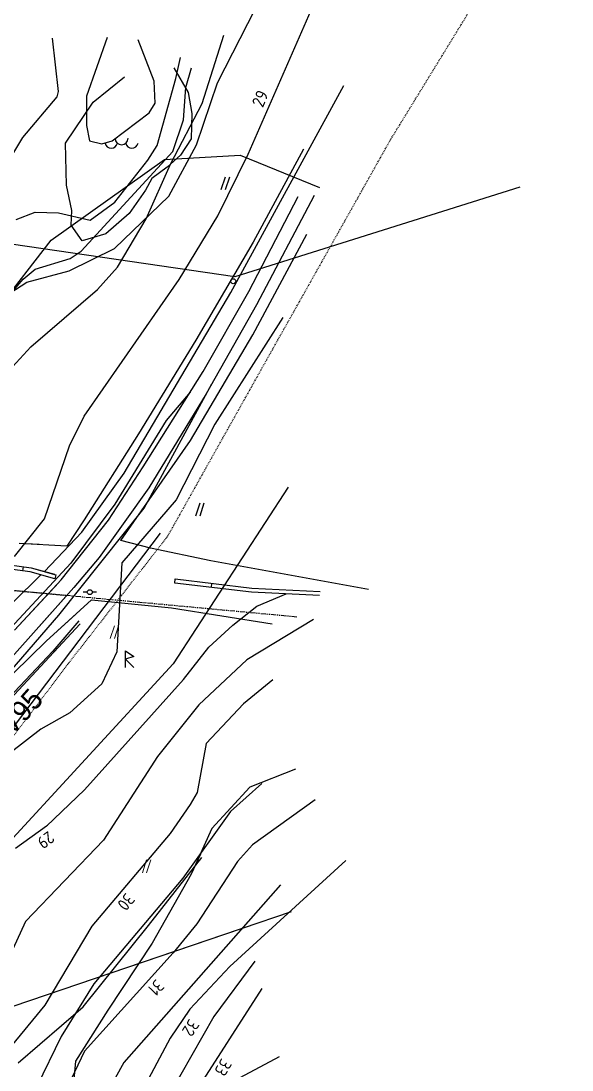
# Model space of a CAD drawing. Header units: metres. Extents: x 139929 to 142176, y 6401995 to 6404420.
# Drawn here: x 140714 to 140780.7, y 6402336.5 to 6402463.5 of the extents above; entities that cross this region are included whole.
import ezdxf
from ezdxf.enums import TextEntityAlignment as Align

# ---------------------------------------------------------------- set-up
doc = ezdxf.new("R2010")
doc.units = ezdxf.units.M
doc.header["$LTSCALE"] = 0.5
doc.linetypes.add('HIDDEN2', pattern=[0.1875, 0.125, -0.0625])
doc.linetypes.add('PHANTOM', pattern=[2.5, 1.25, -0.25, 0.25, -0.25, 0.25, -0.25])
doc.layers.get('0').update_dxf_attribs({"color": 1})
for name, color, linetype in [('M-BEF-BELYSNINGSSTOLPE', 4, 'Continuous'), ('M-BEF-DIKE', 4, 'Dike5'), ('M-BEF-EL', 4, 'ELLEDNING'), ('M-BEF-EL-LUFT', 4, 'ELLEDNING'), ('M-BEF-FORNFYND', 4, 'Continuous'), ('M-BEF-MARKLINJE', 4, 'Continuous'), ('M-BEF-MUR', 4, 'Continuous'), ('M-BEF-NIVÅKURVA-PRIMÄR-0.5M', 12, 'Continuous'), ('M-BEF-NIVÅKURVA-PRIMÄR-1.0M', 12, 'Continuous'), ('M-BEF-STOLPAR', 4, 'Continuous'), ('M-BEF-TELE', 4, 'TELELEDNING'), ('M-BEF-TELE-TEXT', 1, 'Continuous'), ('M-BEF-VA-S', 4, 'Continuous'), ('M-BEF-VA-V', 4, 'HIDDEN2'), ('M-GR-FASTIGHETSGRÄNS', 3, 'PHANTOM')]:
    doc.layers.add(name, color=color, linetype=linetype)
for name, color, linetype, lineweight in [('PRI_LED_LUFTLED_ELNÄT', 249, 'Continuous', 18), ('PRI_MARKSLAG_ÄNG', 100, 'Continuous', 18), ('PRI_VATTEN_DIKE', 170, 'Continuous', 18)]:
    doc.layers.add(name, color=color, linetype=linetype, lineweight=lineweight)
doc.styles.add('ISO', font='iso.shx', dxfattribs={"height": 2.5})
doc.styles.get("Standard").update_dxf_attribs({"font": 'simplex8.shx'})
doc.styles.add('Style-font38', font='font38.shx')
doc.linetypes.add('Dike5', pattern='A,1.5,["|",Standard,S=0.5,R=75,X=0,Y=0],1e-06,["|",Standard,S=0.5,R=105,X=0,Y=0],-0.75', length=2.250001)
doc.linetypes.add('ELLEDNING', pattern='A,3,-0.5,["E",Standard,S=0.5,R=0,X=0,Y=-0.25],-0.5', length=4)
doc.linetypes.add('TELELEDNING', pattern='A,3,-0.5,["T",Standard,S=0.5,R=0,X=0,Y=-0.25],-0.5', length=4)

# ---------------------------------------------------------------- blocks, each defined once
blk = doc.blocks.new('PRI_M_ÄNG')
for points in [[(0.26, 1.56, 0), (-0.26, 0, 0)], [(0.78, 1.56, 0), (0.26, 0, 0)]]:
    blk.add_polyline3d(points)
blk = doc.blocks.new('PRI_P_FORNL')
blk.add_polyline3d([(-0.166667, -0.5, 0), (-0.166667, 1.5, 0), (0.833333, 0.833334, 0), (-0.166667, 0.5, 0), (0.833333, -0.5, 0)])
blk = doc.blocks.new('PRI_L_ALLM')
for points in [[(-0.3, 0, 0), (-0.8, 0, 0)], [(0.8, 0, 0), (0.3, 0, 0)]]:
    blk.add_polyline3d(points)
blk.add_circle((0, 0), 0.3)
blk = doc.blocks.new('PRI_L_STAM')
blk.add_circle((0, 0), 0.3)
blk = doc.blocks.new('PRI_M_BERG')
for centre, radius, start, end in [((-1.25, 0.43), 0.765, 192.2902, 347.7098), ((0, 0.87), 0.784, 180, 0), ((1.25, 0.43), 0.765, 192.2902, 347.7098)]:
    blk.add_arc(centre, radius, start, end)
blk = doc.blocks.new('PRI_M_ÅKER')
for points in [[(0.26, 1.56, 0), (-0.26, 0, 0)], [(0.78, 1.56, 0), (0.26, 0, 0)]]:
    blk.add_polyline3d(points)
blk = doc.blocks.new('PRI_NIVÅ_HÖJDPKT')
at = {"color": 0, "linetype": 'Continuous', "lineweight": -3}
blk.add_circle((183, 184), 0.0005, dxfattribs=at)

msp = doc.modelspace()

# ---------------------------------------------------------------- linework, layer by layer
at = {"layer": 'M-BEF-DIKE'}
for p, q in [((140713.2, 6402389.72), (140718.57, 6402395.51)), ((140719.45, 6402393.83), (140715.18, 6402389.02)), ((140715.18, 6402389.02), (140701.93, 6402374.4))]:
    msp.add_line(p, q, dxfattribs=at)
at = {"layer": 'M-BEF-EL', "flags": 128}
msp.add_lwpolyline([(140673.87, 6402327.17), (140670.39, 6402329.64), (140669.66, 6402329.09), (140674.61, 6402334.84), (140686.79, 6402349.23), (140693.53, 6402357.52), (140702.42, 6402369.26), (140711.62, 6402380.21), (140721.18, 6402390.5)], dxfattribs=at)
at = {"layer": 'M-BEF-EL-LUFT', "lineweight": -3}
for p, q in [((140774.37, 6402443.33, 40.26), (140739.87, 6402432.48, 38.01)), ((140739.87, 6402432.48), (140682.62, 6402440.83)), ((140654.1, 6402324.2), (140746.74, 6402355.66))]:
    msp.add_line(p, q, dxfattribs=at)
at = {"layer": 'M-BEF-MARKLINJE'}
for p, q in [((140737.79, 6402455.97, 29), (140742.38, 6402464.98, 29.11)), ((140732.51, 6402457.79, 30.03), (140734.24, 6402454.82, 29.72)), ((140722.73, 6402453.62, 30.7), (140726.51, 6402456.71, 30.82)), ((140735.25, 6402448.46, 29), (140737.79, 6402455.97, 29)), ((140734.24, 6402454.82, 29.72), (140734.67, 6402452.24, 29.42)), ((140719.4, 6402448.65, 30.69), (140722.73, 6402453.62, 30.7)), ((140734.67, 6402452.24, 29.42), (140734.6, 6402449.21, 29.22)), ((140734.6, 6402449.21, 29.22), (140733.31, 6402447.22, 29.22)), ((140719.51, 6402443.57, 30.77), (140719.4, 6402448.65, 30.69)), ((140731.89, 6402442.27, 29.19), (140735.25, 6402448.46, 29)), ((140748.18, 6402447.95, 28.59), (140742.12, 6402436.67, 28.73)), ((140717.67, 6402436.93), (140731.38, 6402446.69)), ((140731.38, 6402446.69), (140740.53, 6402447.23)), ((140733.31, 6402447.22, 29.22), (140731.71, 6402445.75, 29.32)), ((140740.53, 6402447.23), (140750.15, 6402443.3)), ((140731.71, 6402445.75, 29.32), (140729.82, 6402444.4, 29.47)), ((140729.82, 6402444.4, 29.47), (140729.09, 6402442.99, 29.55)), ((140720.16, 6402440.52, 30.6), (140719.51, 6402443.57, 30.77)), ((140729.09, 6402442.99, 29.55), (140727.08, 6402440.17, 29.57)), ((140725.32, 6402435.9, 29.39), (140731.89, 6402442.27, 29.19)), ((140720.07, 6402438.74, 30.43), (140720.16, 6402440.52, 30.6)), ((140727.08, 6402440.17, 29.57), (140724.26, 6402437.7, 29.61)), ((140721.41, 6402436.84, 29.96), (140720.07, 6402438.74, 30.43)), ((140724.26, 6402437.7, 29.61), (140721.41, 6402436.84, 29.96)), ((140706.47, 6402422.52), (140717.67, 6402436.93)), ((140742.12, 6402436.67, 28.73), (140735.18, 6402424.83, 28.71)), ((140742.07, 6402425.47, 28.33), (140748.62, 6402437.64, 28.33)), ((140719.83, 6402433.22, 29.93), (140725.32, 6402435.9, 29.39)), ((140714.71, 6402431.86, 30), (140719.83, 6402433.22, 29.93)), ((140710.42, 6402429.06, 29.99), (140714.71, 6402431.86, 30)), ((140734.5, 6402412.66, 28.28), (140742.07, 6402425.47, 28.33)), ((140735.18, 6402424.83, 28.71), (140728.21, 6402413.47, 28.63)), ((140728.21, 6402413.47, 28.63), (140721.66, 6402403.09, 28.74)), ((140726.07, 6402400.59, 28.01), (140734.5, 6402412.66, 28.28)), ((140746.36, 6402407.02), (140732.41, 6402385.65)), ((140721.66, 6402403.09, 28.74), (140719.53, 6402399.88, 28.65)), ((140719.53, 6402399.88, 28.65), (140713.76, 6402400.23, 28.81)), ((140729.68, 6402399.66, 28.46), (140726.07, 6402400.59, 28.01)), ((140736.96, 6402398.13, 28.56), (140729.68, 6402399.66, 28.46)), ((140756.07, 6402394.65, 29.33), (140736.96, 6402398.13, 28.56)), ((140717.05, 6402388.38, 28.31), (140722.53, 6402393.39, 28.49)), ((140722.53, 6402393.39, 28.49), (140732.22, 6402392.42, 28.68)), ((140732.22, 6402392.42, 28.68), (140744.4, 6402390.47, 29.27)), ((140707.99, 6402379.54, 28.17), (140717.05, 6402388.38, 28.31)), ((140732.41, 6402385.65), (140711.15, 6402362.55)), ((140747.24, 6402372.89, 30.43), (140741.71, 6402370.71, 30.35)), ((140741.71, 6402370.71, 30.35), (140737.12, 6402365.73, 30.45)), ((140737.12, 6402365.73, 30.45), (140734.61, 6402360.18, 30.57)), ((140734.61, 6402360.18, 30.57), (140729.89, 6402351.82, 30.7)), ((140729.89, 6402351.82, 30.7), (140724.5, 6402343.74, 30.73)), ((140724.5, 6402343.74, 30.73), (140720.61, 6402337.56, 30.59)), ((140720.61, 6402337.56, 30.59), (140720.04, 6402331.65, 31.38))]:
    msp.add_line(p, q, dxfattribs=at)
at = {"layer": 'M-BEF-MARKLINJE', "lineweight": -3}
for p, q in [((140716.19, 6402400.08), (140713.76, 6402400.23)), ((140717.05, 6402388.38), (140720.6, 6402391.62)), ((140707.99, 6402379.54), (140717.05, 6402388.38)), ((140735.71, 6402362.6), (140734.61, 6402360.18)), ((140734.61, 6402360.18), (140729.89, 6402351.82)), ((140729.89, 6402351.82), (140724.5, 6402343.74)), ((140724.5, 6402343.74), (140720.61, 6402337.56)), ((140720.61, 6402337.56), (140720.04, 6402331.65))]:
    msp.add_line(p, q, dxfattribs=at)
at = {"layer": 'M-BEF-MARKLINJE', "lineweight": -3, "ltscale": 0.8}
for p, q in [((140729.45, 6402353.96), (140735.91, 6402362.22)), ((140721.53, 6402344.14), (140729.45, 6402353.96)), ((140713.66, 6402337.34), (140721.53, 6402344.14))]:
    msp.add_line(p, q, dxfattribs=at)
at = {"layer": 'M-BEF-MUR'}
for p, q in [((140715.13, 6402396.79, 29.03), (140710.13, 6402397.46, 29.41)), ((140710.19, 6402397.96, 29.41), (140715.23, 6402397.28, 29.03)), ((140714.22, 6402396.91, 29.1), (140714.29, 6402397.4, 29.1)), ((140715.23, 6402397.28, 29.03), (140718.23, 6402396.43, 28.5)), ((140718.1, 6402395.95, 28.5), (140715.13, 6402396.79, 29.03)), ((140718.23, 6402396.43, 28.5), (140718.1, 6402395.95, 28.5)), ((140732.62, 6402395.42, 28.75), (140732.68, 6402395.92, 28.75)), ((140732.68, 6402395.92, 28.75), (140741.94, 6402394.81, 29.06)), ((140741.9, 6402394.31, 29.06), (140732.62, 6402395.42, 28.75)), ((140737.06, 6402394.89, 28.9), (140737.12, 6402395.39, 28.9)), ((140741.94, 6402394.81, 29.06), (140750.2, 6402394.41, 29.39)), ((140750.15, 6402393.91, 29.39), (140741.9, 6402394.31, 29.06))]:
    msp.add_line(p, q, dxfattribs=at)
at = {"layer": 'M-BEF-MUR', "lineweight": -3}
for p, q in [((140715.13, 6402396.79), (140710.13, 6402397.46)), ((140710.19, 6402397.96), (140715.23, 6402397.28)), ((140714.22, 6402396.91), (140714.29, 6402397.4)), ((140715.23, 6402397.28), (140718.07, 6402396.48)), ((140718.1, 6402395.95), (140715.13, 6402396.79)), ((140718.19, 6402396.26), (140718.1, 6402395.95))]:
    msp.add_line(p, q, dxfattribs=at)
at = {"layer": 'M-BEF-NIVÅKURVA-PRIMÄR-0.5M', "linetype": 'Continuous', "lineweight": -3}
for p, q in [((140735.93, 6402453.49, 29.5), (140738.56, 6402461.73, 29.5)), ((140732.76, 6402456.48, 30.5), (140733.3, 6402459.05, 30.5)), ((140730.47, 6402448.37, 30.5), (140732.76, 6402456.48, 30.5)), ((140739.39, 6402430.58, 28.5), (140753.07, 6402455.63, 28.5)), ((140732.08, 6402446.13, 29.5), (140735.93, 6402453.49, 29.5)), ((140729.35, 6402446.61, 30.5), (140730.47, 6402448.37, 30.5)), ((140725.36, 6402441.52, 30.5), (140729.35, 6402446.61, 30.5)), ((140729.17, 6402439.5, 29.5), (140732.08, 6402446.13, 29.5)), ((140722.36, 6402439.36, 30.5), (140725.36, 6402441.52, 30.5)), ((140713.4, 6402439.44, 30.5), (140715.71, 6402440.33, 30.5)), ((140715.71, 6402440.33, 30.5), (140718.53, 6402440.25, 30.5)), ((140718.53, 6402440.25, 30.5), (140722.36, 6402439.36, 30.5)), ((140725.69, 6402433.67, 29.5), (140729.17, 6402439.5, 29.5)), ((140723.25, 6402430.97, 29.5), (140725.69, 6402433.67, 29.5)), ((140715.2, 6402424.03, 29.5), (140723.25, 6402430.97, 29.5)), ((140726.47, 6402408.74, 28.5), (140739.39, 6402430.58, 28.5)), ((140745.71, 6402427.56, 28.5), (140737.47, 6402414.64, 28.5)), ((140710.85, 6402419.34, 29.5), (140715.2, 6402424.03, 29.5)), ((140737.47, 6402414.64, 28.5), (140732.77, 6402405.48, 28.5)), ((140721.36, 6402401.59, 28.5), (140726.47, 6402408.74, 28.5)), ((140732.77, 6402405.48, 28.5), (140726.2, 6402397.86, 28.5)), ((140716.83, 6402396.82, 28.5), (140721.36, 6402401.59, 28.5)), ((140726.2, 6402397.86, 28.5), (140725.6, 6402387.1, 28.5)), ((140713.01, 6402393.09, 28.5), (140716.42, 6402396.42, 28.5)), ((140749.41, 6402391.02, 29.5), (140741.35, 6402386.15, 29.5)), ((140725.6, 6402387.1, 28.5), (140723.8, 6402383.24, 28.5)), ((140741.35, 6402386.15, 29.5), (140735.54, 6402380.67, 29.5)), ((140723.8, 6402383.24, 28.5), (140719.92, 6402379.71, 28.5)), ((140735.54, 6402380.67, 29.5), (140730.51, 6402374.42, 29.5)), ((140719.92, 6402379.71, 28.5), (140716.41, 6402377.73, 28.5)), ((140716.41, 6402377.73, 28.5), (140712.83, 6402374.96, 28.5)), ((140730.51, 6402374.42, 29.5), (140723.99, 6402364.32, 29.5)), ((140743.16, 6402371.18, 30.5), (140739.36, 6402367.78, 30.5)), ((140739.36, 6402367.78, 30.5), (140733.61, 6402359.72, 30.5)), ((140723.99, 6402364.32, 29.5), (140714.56, 6402354.46, 29.5)), ((140733.61, 6402359.72, 30.5), (140722.81, 6402346.92, 30.5)), ((140745.41, 6402358.89, 31.5), (140726.43, 6402337.4, 31.5)), ((140714.56, 6402354.46, 29.5), (140711.67, 6402348.19, 29.5)), ((140742.3, 6402349.67, 32.5), (140737.33, 6402342.95, 32.5)), ((140722.81, 6402346.92, 30.5), (140718.88, 6402340.54, 30.5)), ((140737.33, 6402342.95, 32.5), (140723.11, 6402318.04, 32.5)), ((140718.88, 6402340.54, 30.5), (140715.92, 6402334.5, 30.5)), ((140726.43, 6402337.4, 31.5), (140722.31, 6402329.9, 31.5)), ((140745.26, 6402338.06, 33.5), (140739.26, 6402334.89, 33.5))]:
    msp.add_line(p, q, dxfattribs=at)
at = {"layer": 'M-BEF-NIVÅKURVA-PRIMÄR-1.0M', "linetype": 'Continuous', "lineweight": -3}
for p, q in [((140741.49, 6402447.32, 29), (140749.41, 6402465.43, 29)), ((140718.54, 6402454.91, 31), (140717.8, 6402461.38, 31)), ((140724.44, 6402461.47, 31), (140721.92, 6402454.35, 31)), ((140730.12, 6402456.17, 31), (140728.18, 6402461.17, 31)), ((140733.96, 6402455.4, 30), (140734.64, 6402457.8, 30)), ((140730.23, 6402453.53, 31), (140730.12, 6402456.17, 31)), ((140714.24, 6402449.34, 31), (140718.38, 6402454.27, 31)), ((140718.38, 6402454.27, 31), (140718.54, 6402454.91, 31)), ((140721.92, 6402454.35, 31), (140721.93, 6402450.81, 31)), ((140733.67, 6402451.5, 30), (140733.96, 6402455.4, 30)), ((140729.52, 6402452.35, 31), (140730.23, 6402453.53, 31)), ((140725.04, 6402448.94, 31), (140729.52, 6402452.35, 31)), ((140721.93, 6402450.81, 31), (140722.28, 6402448.96, 31)), ((140732.38, 6402447.65, 30), (140733.67, 6402451.5, 30)), ((140712.05, 6402445.71, 31), (140714.24, 6402449.34, 31)), ((140722.28, 6402448.96, 31), (140723.78, 6402448.6, 31)), ((140723.78, 6402448.6, 31), (140725.04, 6402448.94, 31)), ((140721.29, 6402435.6, 30), (140732.38, 6402447.65, 30)), ((140737.83, 6402439.87, 29), (140741.49, 6402447.32, 29)), ((140733.16, 6402432.15, 29), (140737.83, 6402439.87, 29)), ((140719.94, 6402434.71, 30), (140721.29, 6402435.6, 30)), ((140715.7, 6402433.4, 30), (140719.94, 6402434.71, 30)), ((140714.27, 6402432.2, 30), (140715.7, 6402433.4, 30)), ((140706.92, 6402423.71, 30), (140714.27, 6402432.2, 30)), ((140721.63, 6402415.64, 29), (140733.16, 6402432.15, 29)), ((140728.9, 6402404.5, 28), (140737.09, 6402419.52, 28)), ((140734.49, 6402418.53, 28), (140731.58, 6402415.12, 28)), ((140719.86, 6402412.05, 29), (140721.63, 6402415.64, 29)), ((140731.58, 6402415.12, 28), (140725.36, 6402404.97, 28)), ((140716.85, 6402403.18, 29), (140719.86, 6402412.05, 29)), ((140725.36, 6402404.97, 28), (140720.02, 6402397.84, 28)), ((140718.59, 6402391.55, 28), (140728.9, 6402404.5, 28)), ((140713.22, 6402398.64, 29), (140716.85, 6402403.18, 29)), ((140720.02, 6402397.84, 28), (140701.99, 6402378.38, 28)), ((140742.54, 6402392.64, 29), (140746.08, 6402394.11, 29)), ((140739.65, 6402390.31, 29), (140742.54, 6402392.64, 29)), ((140705.97, 6402376.96, 28), (140718.59, 6402391.55, 28)), ((140736.73, 6402387.68, 29), (140739.65, 6402390.31, 29)), ((140733.66, 6402383.77, 29), (140736.73, 6402387.68, 29)), ((140733.66, 6402383.77, 29), (140721.68, 6402370.38, 29)), ((140744.47, 6402383.71, 30), (140740.95, 6402380.8, 30)), ((140740.95, 6402380.8, 30), (140736.41, 6402376.01, 30)), ((140736.41, 6402376.01, 30), (140735.33, 6402370.08, 30)), ((140721.68, 6402370.38, 29), (140717.09, 6402365.98, 29)), ((140735.33, 6402370.08, 30), (140734.49, 6402368.61, 30)), ((140749.6, 6402369.18, 31), (140742.04, 6402363.75, 31)), ((140734.49, 6402368.61, 30), (140732.05, 6402365.12, 30)), ((140717.09, 6402365.98, 29), (140713.34, 6402363.31, 29)), ((140732.05, 6402365.12, 30), (140722.57, 6402353.91, 30)), ((140742.04, 6402363.75, 31), (140740.22, 6402361.74, 31)), ((140740.22, 6402361.74, 31), (140735.28, 6402354.18, 31)), ((140753.33, 6402361.84, 32), (140739.26, 6402349.01, 32)), ((140722.57, 6402353.91, 30), (140716.89, 6402344.34, 30)), ((140735.28, 6402354.18, 31), (140732.44, 6402350.65, 31)), ((140732.44, 6402350.65, 31), (140721.69, 6402338.76, 31)), ((140739.26, 6402349.01, 32), (140734.45, 6402343.85, 32)), ((140743.16, 6402346.33, 33), (140732.02, 6402329.04, 33)), ((140716.89, 6402344.34, 30), (140712.39, 6402338.88, 30)), ((140734.45, 6402343.85, 32), (140732.06, 6402340.32, 32)), ((140732.06, 6402340.32, 32), (140724.95, 6402327, 32)), ((140721.69, 6402338.76, 31), (140718.32, 6402331.72, 31))]:
    msp.add_line(p, q, dxfattribs=at)
at = {"layer": 'M-BEF-TELE', "linetype": 'Continuous'}
for p, q in [((140721, 6402390.85), (140717.84, 6402387.18)), ((140717.84, 6402387.18), (140711.9, 6402380.86))]:
    msp.add_line(p, q, dxfattribs=at)
at = {"layer": 'M-BEF-VA-S'}
msp.add_polyline3d([(140730.84, 6402401.45, 25.94), (140704.3, 6402366.49, 25.68)], dxfattribs=at)
at = {"layer": 'M-BEF-VA-V'}
msp.add_polyline3d([(140626.85, 6402271.46, 0), (140634.79, 6402282.98, 0), (140641.6, 6402292.42, 0), (140648.21, 6402301.39, 0), (140651.47, 6402305.37, 0), (140654.02, 6402308.5, 0), (140672.23, 6402329.22, 0), (140673.75, 6402330.6, 0), (140704.76, 6402365.89, 0), (140719.81, 6402385.78, 0), (140731.75, 6402401.08, 0), (140745.84, 6402426.18, 0), (140746.33, 6402427.04, 0), (140758.7, 6402449.03, 0), (140771.16, 6402469.34, 0), (140771.63, 6402480.66, 0), (140772.01, 6402495.51, 0), (140774.94, 6402544.85, 0), (140775.86, 6402560.32, 0), (140780.7, 6402567.97, 0)], dxfattribs=at)
at = {"layer": 'M-GR-FASTIGHETSGRÄNS'}
for p, q in [((140719.41, 6402393.91), (140628.02, 6402402.41)), ((140747.37, 6402391.31), (140652.44, 6402400.14))]:
    msp.add_line(p, q, dxfattribs=at)
at = {"layer": 'PRI_LED_LUFTLED_ELNÄT', "lineweight": -3}
msp.add_line((140654.1, 6402324.2), (140740.44, 6402353.52), dxfattribs=at)
at = {"layer": 'PRI_VATTEN_DIKE', "color": 1, "linetype": 'Continuous', "lineweight": -3}
for p, q in [((140741.59, 6402430.7, 27.69), (140747.56, 6402442.21, 27.79)), ((140749.48, 6402442.34, 27.68), (140742.51, 6402429.12, 27.66)), ((140736.07, 6402421.03, 27.72), (140741.59, 6402430.7, 27.69)), ((140742.51, 6402429.12, 27.66), (140736.42, 6402418.33, 27.66)), ((140728.77, 6402409.48, 27.77), (140736.07, 6402421.03, 27.72)), ((140736.42, 6402418.33, 27.66), (140729.47, 6402406.94, 27.68)), ((140724.58, 6402403.02, 27.76), (140728.77, 6402409.48, 27.77)), ((140729.47, 6402406.94, 27.68), (140723.48, 6402398.53, 27.68)), ((140718.85, 6402395.8, 27.82), (140724.58, 6402403.02, 27.76)), ((140723.48, 6402398.53, 27.68), (140720.38, 6402394.89, 27.68)), ((140713.2, 6402389.72, 27.83), (140718.85, 6402395.8, 27.82)), ((140720.38, 6402394.89, 27.68), (140715.18, 6402389.02, 27.68)), ((140715.18, 6402389.02, 27.68), (140701.93, 6402374.4, 27.68))]:
    msp.add_line(p, q, dxfattribs=at)

# ---------------------------------------------------------------- block references
at = {"layer": 'M-BEF-BELYSNINGSSTOLPE'}
msp.add_blockref('PRI_L_ALLM', (140722.33, 6402394.32, 28.44), dxfattribs=at)
at = {"layer": 'M-BEF-FORNFYND'}
msp.add_blockref('PRI_P_FORNL', (140726.81, 6402385.7), dxfattribs=at)
at = {"layer": 'M-BEF-MARKLINJE'}
for name, p in [('PRI_M_BERG', (140726.17, 6402448.4, 30.82)), ('PRI_M_ÅKER', (140738.45, 6402443.01, 28.85)), ('PRI_M_ÅKER', (140735.37, 6402403.54, 28.54))]:
    msp.add_blockref(name, p, dxfattribs=at)
at = {"layer": 'M-BEF-NIVÅKURVA-PRIMÄR-1.0M', "color": 1, "linetype": 'Continuous', "lineweight": -3, "xscale": 0.001, "yscale": 0.001, "zscale": 0.001}
for p in [(140717.05, 6402365.84, 29), (140726.37, 6402358.3, 30), (140730.04, 6402347.86, 31), (140734.01, 6402343.02, 32), (140737.91, 6402338.22, 33)]:
    msp.add_blockref('PRI_NIVÅ_HÖJDPKT', p, dxfattribs=at)
at = {"layer": 'M-BEF-STOLPAR', "lineweight": -3, "rotation": 111.0449149977438}
msp.add_blockref('PRI_L_STAM', (140739.69, 6402431.96, 28.61), dxfattribs=at)
at = {"layer": 'PRI_MARKSLAG_ÄNG', "color": 1, "linetype": 'Continuous', "lineweight": -3}
for p in [(140725.04, 6402388.7, 28.5), (140728.95, 6402360.36, 30.18)]:
    msp.add_blockref('PRI_M_ÄNG', p, dxfattribs=at)
at = {"layer": 'PRI_MARKSLAG_ÄNG', "lineweight": -3}
msp.add_blockref('PRI_M_ÄNG', (140728.95, 6402360.36, 30.18), dxfattribs=at)

# ---------------------------------------------------------------- texts
at = {"layer": 'M-BEF-NIVÅKURVA-PRIMÄR-1.0M', "style": 'ISO'}
for s, rotation, p in [('29', 66.807, (140743.68, 6402452.71)), ('29', 216.585, (140717.05, 6402365.84)), ('30', 231.255, (140726.37, 6402358.3)), ('31', 226.503, (140730.04, 6402347.86)), ('32', 238.248, (140734.01, 6402343.02)), ('33', 239.391, (140737.91, 6402338.22))]:
    msp.add_text(s, height=1.5, rotation=rotation, dxfattribs=at).set_placement(p, align=Align.BOTTOM_LEFT)
at = {"layer": 'M-BEF-TELE-TEXT', "linetype": 'Continuous', "style": 'Style-font38'}
msp.add_text('PV95', height=2.5, rotation=48.2958, dxfattribs=at).set_placement((140709.56, 6402376.79), align=Align.TOP_LEFT)

doc.saveas('drawing.dxf')
